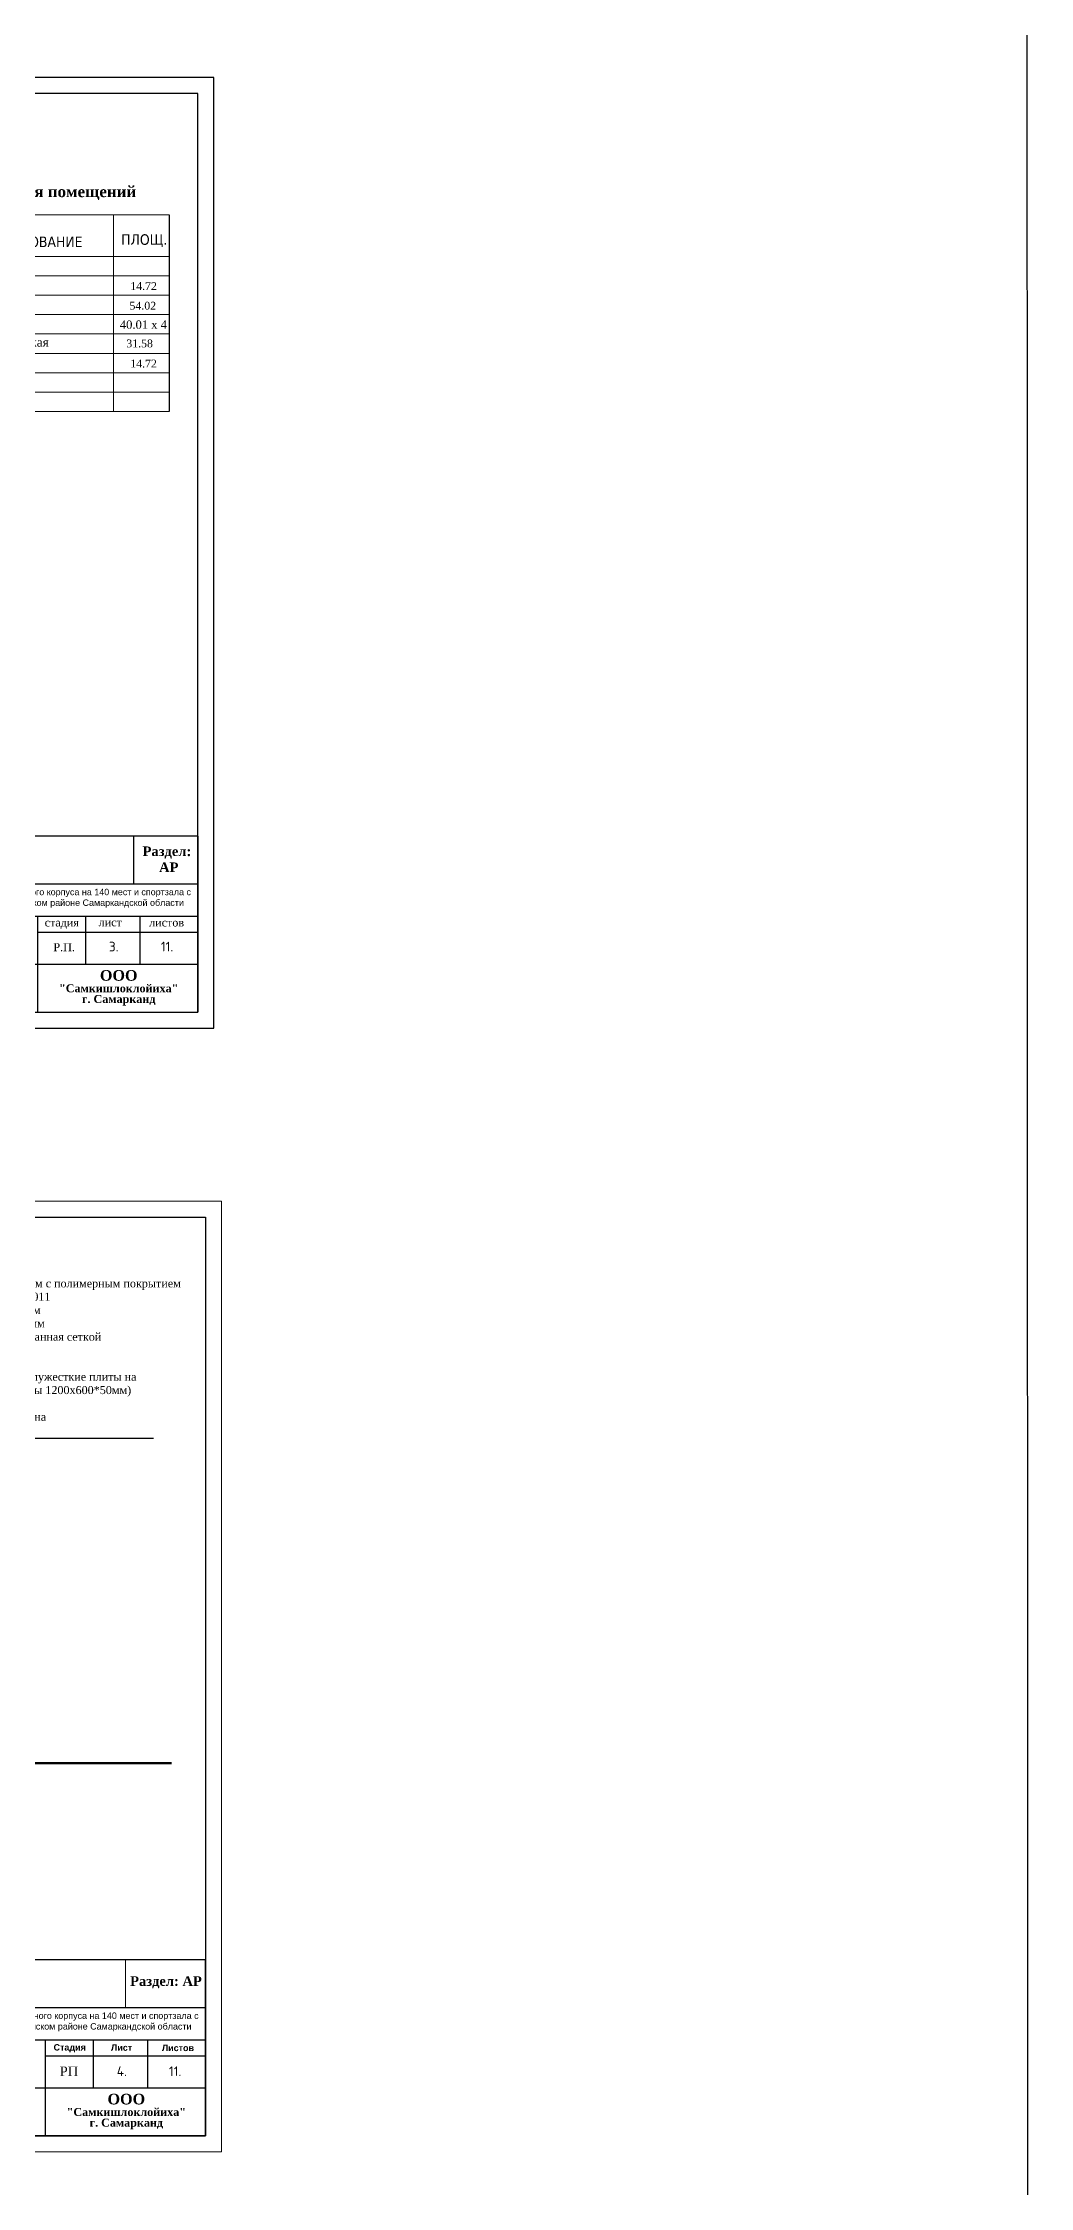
# Model space of a CAD drawing. Header units: millimetres. Extents: x 572274 to 2241483, y -888675 to -304135.
# Drawn here: x 690197 to 721013, y -539774 to -472782 of the extents above; entities that cross this region are included whole.
import ezdxf
from ezdxf.enums import TextEntityAlignment as Align

# ---------------------------------------------------------------- set-up
doc = ezdxf.new("R2010")
doc.units = ezdxf.units.MM
doc.layers.add('стены', color=250, linetype='Continuous', lineweight=30)
doc.styles.add('Arial 3.', font='arial.ttf')
doc.styles.add('ISOCPEUR', font='isocpeui.ttf', dxfattribs={"height": 300})
doc.styles.get("Standard").update_dxf_attribs({"font": 'isocpeur.ttf'})
doc.styles.add('style1', font='isocpeui.ttf')
doc.styles.add('Tahoma', font='tahoma.ttf')

# ---------------------------------------------------------------- blocks, each defined once
blk = doc.blocks.new('12')
at = {"color": 5, "lineweight": 30}
for p, q in [((4038680, 3054550), (4038680, 3049050)), ((4038680, 3054550), (4038680, 3049050)), ((4038680, 3054550), (4038680, 3049050)), ((4057180, 3054550), (4038680, 3054550)), ((4057180, 3054550), (4038680, 3054550)), ((4057180, 3054550), (4038680, 3054550)), ((4040380, 3054550), (4040380, 3049050)), ((4040380, 3054550), (4040380, 3049050)), ((4042680, 3054550), (4042680, 3049050)), ((4044180, 3054550), (4044180, 3049050)), ((4045180, 3054550), (4045180, 3049050)), ((4057180, 3049050), (4057180, 3054550)), ((4057180, 3054550), (4057180, 3049050)), ((4045180, 3054050), (4038680, 3054050)), ((4045180, 3053550), (4038680, 3053550)), ((4057180, 3053050), (4038680, 3053050)), ((4045180, 3052550), (4038680, 3052550)), ((4038680, 3052050), (4057180, 3052050)), ((4038680, 3051550), (4045180, 3051550)), ((4052180, 3049050), (4052180, 3052050)), ((4052180, 3051550), (4057180, 3051550)), ((4053680, 3050550), (4053680, 3052050)), ((4055380, 3050550), (4055380, 3052050)), ((4038680, 3051050), (4045180, 3051050)), ((4038680, 3050550), (4057180, 3050550)), ((4038680, 3050050), (4045180, 3050050)), ((4038680, 3049550), (4045180, 3049550)), ((4038680, 3049050), (4057180, 3049050))]:
    blk.add_line(p, q, dxfattribs=at)

msp = doc.modelspace()

# ---------------------------------------------------------------- linework, layer by layer
at = {"color": 0, "linetype": 'ByBlock', "lineweight": 20}
for p, q in [((685707.837, -478159.315), (694133.44, -478159.315)), ((692404.4, -478159.315), (692404.4, -484297.406)), ((685707.837, -479456.095), (694133.44, -479456.095)), ((685707.837, -480061.259), (694133.44, -480061.259)), ((685707.837, -480666.423), (694133.44, -480666.423)), ((685707.837, -481271.587), (694133.44, -481271.587)), ((685707.837, -481876.751), (694133.44, -481876.751)), ((685707.837, -482481.914), (694133.44, -482481.914)), ((685707.837, -483087.078), (694133.44, -483087.078)), ((685707.837, -483692.242), (694133.44, -483692.242)), ((685707.837, -484297.406), (694133.44, -484297.406))]:
    msp.add_line(p, q, dxfattribs=at)
msp.add_line((694133.44, -478159.315), (694133.44, -484297.406))
at = {"color": 5, "lineweight": 30}
msp.add_line((693035.146, -499064.451), (693035.146, -497564.451), dxfattribs=at)
at = {"lineweight": 20}
msp.add_line((692772.765, -534171.626), (692772.765, -532671.626), dxfattribs=at)
at = {"color": 3, "lineweight": 30}
msp.add_lwpolyline([(721013.019, -808653.597), (636697.986, -808653.597), (635731.462, -392742.585), (720892.578, -394141.324)], close=True, dxfattribs=at)
at = {"lineweight": 25, "ltscale": 100}
msp.add_lwpolyline([(653535.146, -503564.451), (695535.146, -503564.451), (695535.146, -473864.451), (653535.146, -473864.451)], close=True, dxfattribs=at)
at = {"color": 1, "lineweight": 30}
msp.add_lwpolyline([(655535.146, -503064.451), (695035.146, -503064.451), (695035.146, -474364.451), (655535.146, -474364.451)], close=True, dxfattribs=at)
at = {"lineweight": 20}
msp.add_lwpolyline([(653772.765, -538671.626), (695772.765, -538671.626), (695772.765, -508971.626), (653772.765, -508971.626)], close=True, dxfattribs=at)
at = {"lineweight": 30}
msp.add_lwpolyline([(655772.765, -509471.626), (695272.765, -509471.626), (695272.765, -538171.626), (655772.765, -538171.626)], close=True, dxfattribs=at)
at = {"layer": 'стены', "color": 0, "linetype": 'ByBlock', "lineweight": -2, "ltscale": 3}
msp.add_line((683287.113, -516377.517), (693651.564, -516377.517), dxfattribs=at)
at = {"layer": 'стены', "color": 0, "linetype": 'ByBlock', "lineweight": 50, "ltscale": 3}
msp.add_line((687416.778, -526529.496), (694208.349, -526529.496), dxfattribs=at)

# ---------------------------------------------------------------- block references
for p in [(-3362144.854, -3552114.809), (-3361907.235, -3587221.984)]:
    msp.add_blockref('12', p)

# ---------------------------------------------------------------- texts
at = {"color": 0, "linetype": 'ByBlock', "lineweight": 18, "attachment_point": 5}
for s, insert, char_height in [('{\\fTimes New Roman|b1|i0|c204|p18;Экспликация помещений}', (690028.498, -477472.515), 350), ('{\\fTimes New Roman|b0|i0|c204|p18;Кабинет учительская}', (688491.943, -482179.01), 276.94428)]:
    msp.add_mtext(s, dxfattribs=dict(at, insert=insert, char_height=char_height))
at = {"linetype": 'ByBlock', "ltscale": 30, "char_height": 300, "attachment_point": 5}
for s, insert, width in [('{\\fTimes New Roman|b1|i0|c204|p18;Раздел:\\fTimes New Roman|b1|i0|c0|p18;\\P\\fTimes New Roman|b1|i0|c204|p18; AР}', (694068.366, -498287.267), 2369.12606), ('3.', (692407.716, -501015.733), 658.87461), ('11.', (694072.349, -501015.733), 708.03125), ('{\\fTimes New Roman|b1|i0|c204|p18;Раздел: AР}', (694037.755, -533376.631), 2369.12606), ('{\\fTimes New Roman|b0|i0|c204|p18;РП}', (691009.191, -536155.991), 658.87461), ('4.', (692659.781, -536153.507), 658.87461), ('11.', (694324.414, -536153.507), 708.03125)]:
    msp.add_mtext(s, dxfattribs=dict(at, insert=insert, width=width))
at = {"color": 0, "linetype": 'ByBlock'}
for s, insert, char_height, width, attachment_point, style in [('{\\fArial|b0|i0|c204|p34;\\C256;Реконструкция школы №81(с пристройкой учебного корпуса на 140 мест и спортзала с вспомогательными помещениями) в Иштыханском районе Самаркандской области}', (689157.384, -499210.907), 200, 11599.6853, 2, 'ISOCPEUR'), ('{\\fTimes New Roman|b0|i0|c204|p18;                               \\LСостав кровли\\l\\P1. Профилированные листы толщ. 0,45мм с полимерным покрытием \\P   СН-3000х1064х17 ТSh 18726105-02 :2011 \\P2. Деревянные обрещетка с шагом 250мм\\P3. Деревянные стропилы с шагом 1000 мм \\P4. Цементно - песчаная стяжка, армированная сеткой \\P    100/100/3/3 толщ. 40мм\\P5. Водозащитная мембрана -1 слоя\\P6. \\C256;Теплоизоляционные минеральные полужесткие плиты на базальтовом волокне (Базальтовые плиты 1200х600*50мм) толщиной 50мм \\fTimes New Roman|b0|i0|c0|p18;Y\\fTimes New Roman|b0|i0|c204|p18;=100кг/м3 в 2 слоя\\C0;      \\P7. Пароизоляция - один слой из пергамина\\P8. Ж/б. плита перекрытия}', (683447.872, -510996.651), 250, 10946.60964, 1, 'Arial 3.'), ('{\\fArial|b0|i0|c204|p34;\\C256;Реконструкция школы №81(с пристройкой учебного корпуса на 140 мест и спортзала с вспомогательными помещениями) в Иштыханском районе Самаркандской области}', (689395.004, -534318.082), 200, 11599.6853, 2, 'ISOCPEUR')]:
    msp.add_mtext(s, dxfattribs=dict(at, insert=insert, char_height=char_height, width=width, attachment_point=attachment_point, style=style))
at = {"char_height": 250, "width": 1500, "attachment_point": 1}
for s, insert in [('{\\fTimes New Roman|b0|i0|c204|p18;стадия}', (690251.578, -500138.033)), ('{\\fTimes New Roman|b0|i0|c204|p18;лист}', (691937.497, -500130.68)), ('{\\fTimes New Roman|b0|i0|c204|p18;листов}', (693512.985, -500138.033)), ('{\\fTimes New Roman|b0|i0|c204|p18;Р.П.}', (690523.603, -500910.233))]:
    msp.add_mtext(s, dxfattribs=dict(at, insert=insert))
at = {"lineweight": 30, "char_height": 250, "width": 5723.33111, "attachment_point": 2, "line_spacing_factor": 0.8, "style": 'Arial 3.'}
for insert in [(692562.643, -501749.585), (692800.262, -536856.76)]:
    msp.add_mtext('{\\fTimes New Roman Cyr|b1|i0|c0|p18;\\H1.333x;\\C250;OOO\\fTimes New Roman Cyr|b1|i0|c204|p18; \\fTimes New Roman Cyr|b1|i0|c0|p18;\\P\\fTimes New Roman Cyr|b1|i0|c204|p18;\\H0.7502x;"Самкишлоклойиха" \\Pг. Самарканд}', dxfattribs=dict(at, insert=insert))
at = {"color": 1, "linetype": 'ByBlock', "ltscale": 30, "char_height": 200, "width": 1404.02516, "attachment_point": 5}
for s, insert in [('{\\fArial|b1|i0|c204|p34;Стадия}', (691032.284, -535436.252)), ('{\\fArial|b1|i0|c204|p34;Лист}', (692652.284, -535416.252)), ('{\\fArial|b1|i0|c204|p34;Листов}', (694412.284, -535426.252))]:
    msp.add_mtext(s, dxfattribs=dict(at, insert=insert))
at = {"color": 0, "style": 'Tahoma', "flags": 8}
for tag, p in [('НАИМЕНОВАНИЕ', (689738.304, -478996.967)), ('ПЛОЩ.', (693358.096, -478926.69))]:
    msp.add_attdef(tag, text='1', height=329.382, dxfattribs=at).set_placement(p, align=Align.MIDDLE_CENTER)
at = {"layer": 'стены', "color": 0, "linetype": 'ByBlock', "lineweight": -2, "ltscale": 3, "attachment_point": 1, "style": 'style1'}
for s, insert, char_height, width in [('{\\fPalatino Linotype|b0|i0|c0|p18;14.72}', (692923.162, -480258.176), 244.42263, 1115.38254), ('{\\fPalatino Linotype|b0|i0|c0|p18;54.02}', (692899.81, -480870.49), 244.42263, 1115.38254), ('{\\fPalatino Linotype|b0|i0|c0|p18;40.01\\fPalatino Linotype|b0|i0|c204|p18; х 4 }', (692598.887, -481453.198), 259.35595, 2142.32565), ('{\\fPalatino Linotype|b0|i0|c0|p18;31.58}', (692800.255, -482050.206), 244.42263, 1115.38254), ('{\\fPalatino Linotype|b0|i0|c0|p18;14.72}', (692923.162, -482678.831), 244.42263, 1115.38254)]:
    msp.add_mtext(s, dxfattribs=dict(at, insert=insert, char_height=char_height, width=width))

doc.saveas('drawing.dxf')
